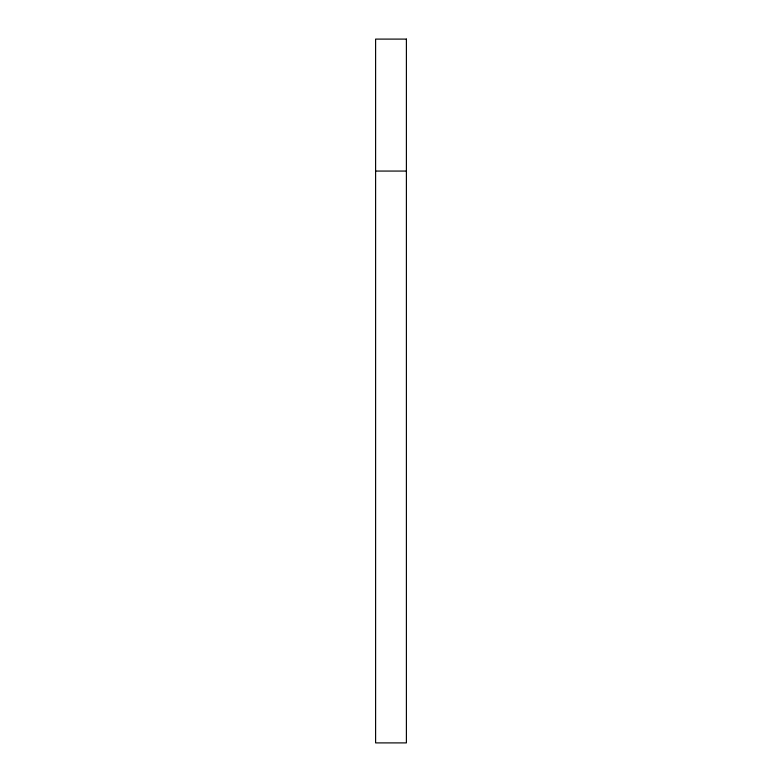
<?xml version="1.0" encoding="UTF-8"?>
<svg xmlns="http://www.w3.org/2000/svg" width="782" height="782" viewBox="0 0 782 782"><rect width="100%" height="100%" fill="white"/><g stroke="black" fill="none" stroke-linecap="round" stroke-linejoin="round"><path stroke-width="1.17" d="M375.604 171.062L406.396 171.062M406.396 39.1L375.604 39.1L375.604 742.9L406.396 742.9L406.396 39.1"/></g></svg>
